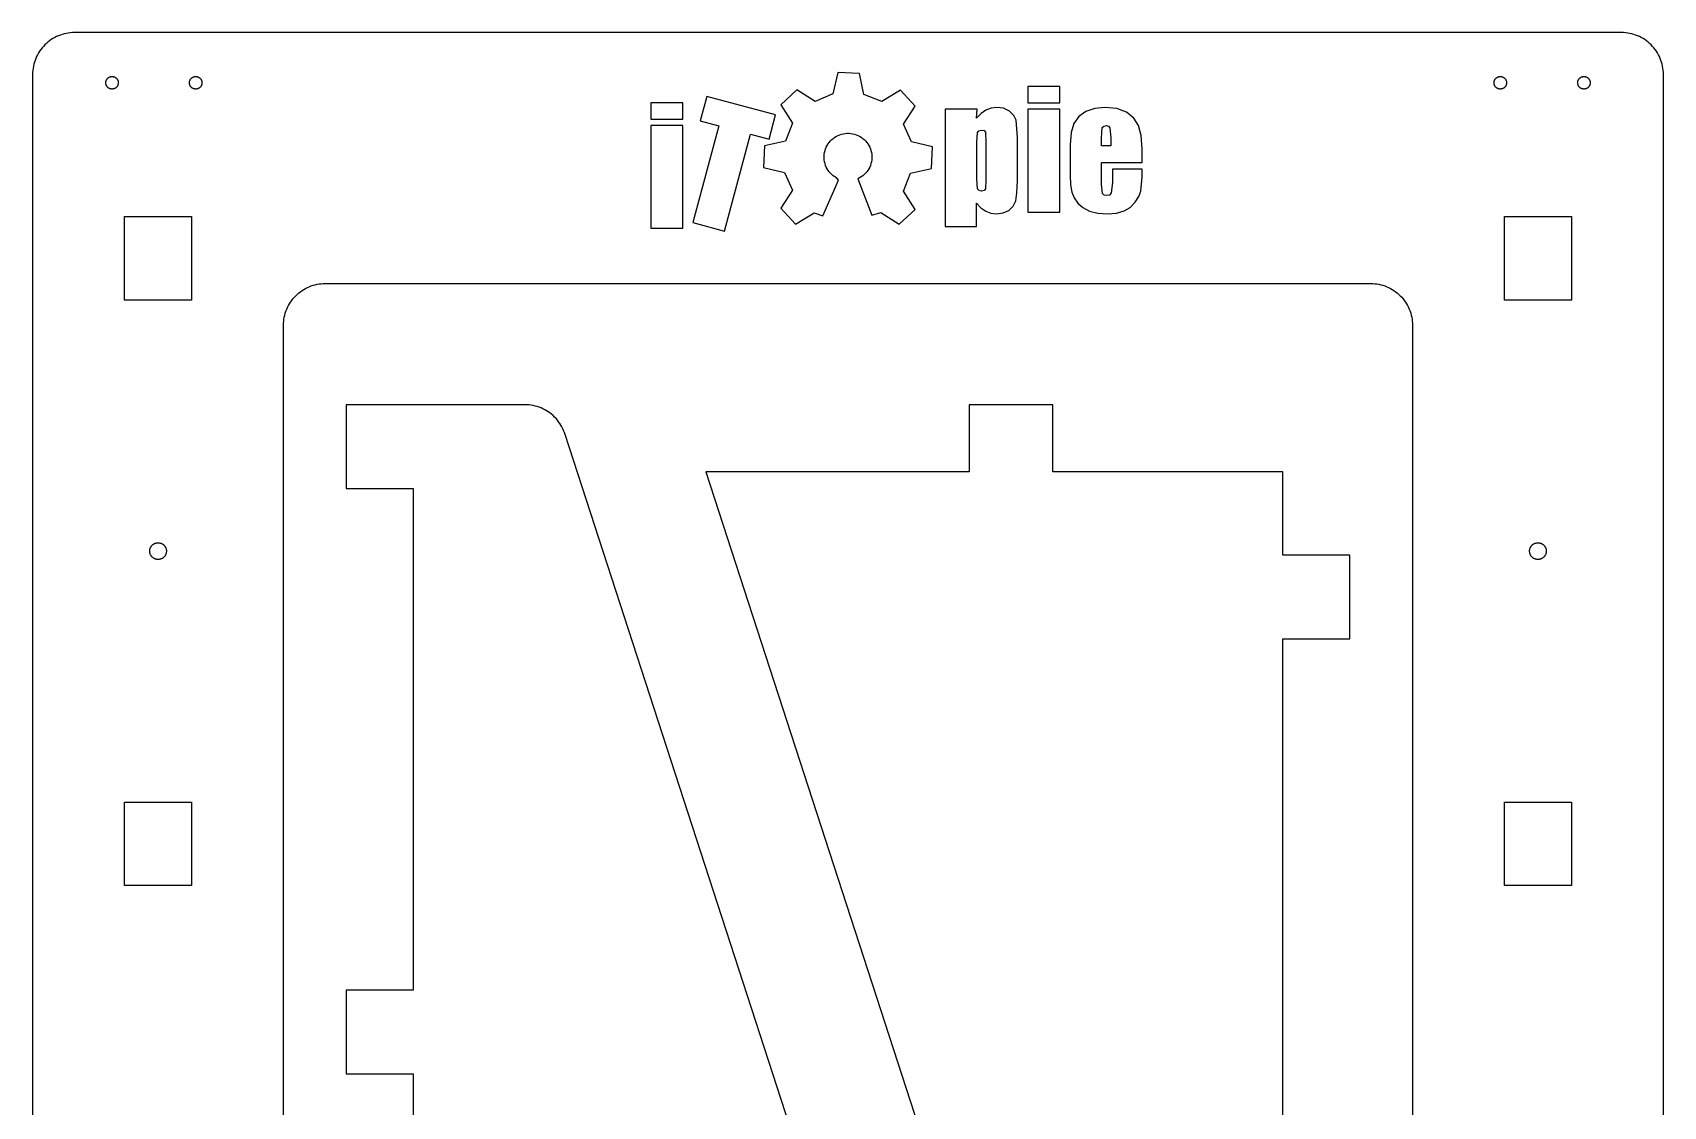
# Model space of a CAD drawing. Header units: millimetres. Extents: x 5 to 395, y 5 to 526.
# Drawn here: x 5 to 395, y 269.2 to 526 of the extents above; entities that cross this region are included whole.
import ezdxf

# ---------------------------------------------------------------- set-up
doc = ezdxf.new("R2010")
doc.units = ezdxf.units.MM
doc.layers.add('iTopie_plate_2_layer_1', color=1, linetype='Continuous')
doc.layers.add('iTopie_plate_2_layer_2', color=2, linetype='Continuous')

msp = doc.modelspace()

# ---------------------------------------------------------------- linework, layer by layer
at = {"layer": 'iTopie_plate_2_layer_1'}
for points in [[(395, 96), (395, 516), (395, 516), (394.988, 516.491), (394.988, 516.491), (394.952, 516.98), (394.952, 516.98), (394.892, 517.467), (394.892, 517.467), (394.808, 517.951), (394.808, 517.951), (394.7, 518.43), (394.7, 518.43), (394.569, 518.903), (394.569, 518.903), (394.415, 519.369), (394.415, 519.369), (394.239, 519.827), (394.239, 519.827), (394.04, 520.276), (394.04, 520.276), (393.819, 520.714), (393.819, 520.714), (393.577, 521.141), (393.577, 521.141), (393.315, 521.556), (393.315, 521.556), (393.032, 521.957), (393.032, 521.957), (392.73, 522.344), (392.73, 522.344), (392.41, 522.716), (392.41, 522.716), (392.071, 523.071), (392.071, 523.071), (391.716, 523.41), (391.716, 523.41), (391.344, 523.73), (391.344, 523.73), (390.957, 524.032), (390.957, 524.032), (390.556, 524.315), (390.556, 524.315), (390.141, 524.577), (390.141, 524.577), (389.714, 524.819), (389.714, 524.819), (389.276, 525.04), (389.276, 525.04), (388.827, 525.239), (388.827, 525.239), (388.369, 525.415), (388.369, 525.415), (387.903, 525.569), (387.903, 525.569), (387.43, 525.7), (387.43, 525.7), (386.951, 525.808), (386.951, 525.808), (386.467, 525.892), (386.467, 525.892), (385.98, 525.952), (385.98, 525.952), (385.491, 525.988), (385.491, 525.988), (385, 526), (385, 526), (15, 526), (15, 526), (14.5093, 525.988), (14.5093, 525.988), (14.0198, 525.952), (14.0198, 525.952), (13.5327, 525.892), (13.5327, 525.892), (13.0491, 525.808), (13.0491, 525.808), (12.5702, 525.7), (12.5702, 525.7), (12.0972, 525.569), (12.0972, 525.569), (11.6311, 525.415), (11.6311, 525.415), (11.1732, 525.239), (11.1732, 525.239), (10.7244, 525.04), (10.7244, 525.04), (10.286, 524.819), (10.286, 524.819), (9.85896, 524.577), (9.85896, 524.577), (9.44429, 524.315), (9.44429, 524.315), (9.043, 524.032), (9.043, 524.032), (8.65607, 523.73), (8.65607, 523.73), (8.28441, 523.41), (8.28441, 523.41), (7.92892, 523.071), (7.92892, 523.071), (7.59048, 522.716), (7.59048, 522.716), (7.26988, 522.344), (7.26988, 522.344), (6.96791, 521.957), (6.96791, 521.957), (6.6853, 521.556), (6.6853, 521.556), (6.4227, 521.141), (6.4227, 521.141), (6.18079, 520.714), (6.18079, 520.714), (5.9601, 520.276), (5.9601, 520.276), (5.7612, 519.827), (5.7612, 519.827), (5.58455, 519.369), (5.58455, 519.369), (5.43059, 518.903), (5.43059, 518.903), (5.29968, 518.43), (5.29968, 518.43), (5.19214, 517.951), (5.19214, 517.951), (5.10823, 517.467), (5.10823, 517.467), (5.04814, 516.98), (5.04814, 516.98), (5.01204, 516.491), (5.01204, 516.491), (5, 516), (5, 516), (5, 96)], [(23.9264, 512.502), (23.853, 512.507), (23.853, 512.507), (23.7799, 512.516), (23.7799, 512.516), (23.7074, 512.529), (23.7074, 512.529), (23.6355, 512.545), (23.6355, 512.545), (23.5646, 512.565), (23.5646, 512.565), (23.4947, 512.588), (23.4947, 512.588), (23.426, 512.614), (23.426, 512.614), (23.3587, 512.644), (23.3587, 512.644), (23.2929, 512.677), (23.2929, 512.677), (23.2289, 512.713), (23.2289, 512.713), (23.1667, 512.753), (23.1667, 512.753), (23.1065, 512.795), (23.1065, 512.795), (23.0484, 512.84), (23.0484, 512.84), (22.9927, 512.889), (22.9927, 512.889), (22.9393, 512.939), (22.9393, 512.939), (22.8886, 512.993), (22.8886, 512.993), (22.8405, 513.048), (22.8405, 513.048), (22.7952, 513.106), (22.7952, 513.106), (22.7528, 513.167), (22.7528, 513.167), (22.7134, 513.229), (22.7134, 513.229), (22.6771, 513.293), (22.6771, 513.293), (22.644, 513.359), (22.644, 513.359), (22.6142, 513.426), (22.6142, 513.426), (22.5877, 513.495), (22.5877, 513.495), (22.5646, 513.565), (22.5646, 513.565), (22.545, 513.636), (22.545, 513.636), (22.5288, 513.707), (22.5288, 513.707), (22.5162, 513.78), (22.5162, 513.78), (22.5072, 513.853), (22.5072, 513.853), (22.5018, 513.926), (22.5018, 513.926), (22.5, 514), (22.5, 514), (22.5018, 514.074), (22.5018, 514.074), (22.5072, 514.147), (22.5072, 514.147), (22.5162, 514.22), (22.5162, 514.22), (22.5288, 514.293), (22.5288, 514.293), (22.545, 514.364), (22.545, 514.364), (22.5646, 514.435), (22.5646, 514.435), (22.5877, 514.505), (22.5877, 514.505), (22.6142, 514.574), (22.6142, 514.574), (22.644, 514.641), (22.644, 514.641), (22.6771, 514.707), (22.6771, 514.707), (22.7134, 514.771), (22.7134, 514.771), (22.7528, 514.833), (22.7528, 514.833), (22.7952, 514.894), (22.7952, 514.894), (22.8405, 514.952), (22.8405, 514.952), (22.8886, 515.007), (22.8886, 515.007), (22.9393, 515.061), (22.9393, 515.061), (22.9927, 515.111), (22.9927, 515.111), (23.0484, 515.16), (23.0484, 515.16), (23.1065, 515.205), (23.1065, 515.205), (23.1667, 515.247), (23.1667, 515.247), (23.2289, 515.287), (23.2289, 515.287), (23.2929, 515.323), (23.2929, 515.323), (23.3587, 515.356), (23.3587, 515.356), (23.426, 515.386), (23.426, 515.386), (23.4947, 515.412), (23.4947, 515.412), (23.5646, 515.435), (23.5646, 515.435), (23.6355, 515.455), (23.6355, 515.455), (23.7074, 515.471), (23.7074, 515.471), (23.7799, 515.484), (23.7799, 515.484), (23.853, 515.493), (23.853, 515.493), (23.9264, 515.498), (23.9264, 515.498), (24, 515.5), (24, 515.5), (24.0736, 515.498), (24.0736, 515.498), (24.147, 515.493), (24.147, 515.493), (24.2201, 515.484), (24.2201, 515.484), (24.2926, 515.471), (24.2926, 515.471), (24.3645, 515.455), (24.3645, 515.455), (24.4354, 515.435), (24.4354, 515.435), (24.5053, 515.412), (24.5053, 515.412), (24.574, 515.386), (24.574, 515.386), (24.6413, 515.356), (24.6413, 515.356), (24.7071, 515.323), (24.7071, 515.323), (24.7711, 515.287), (24.7711, 515.287), (24.8333, 515.247), (24.8333, 515.247), (24.8935, 515.205), (24.8935, 515.205), (24.9516, 515.16), (24.9516, 515.16), (25.0073, 515.111), (25.0073, 515.111), (25.0607, 515.061), (25.0607, 515.061), (25.1114, 515.007), (25.1114, 515.007), (25.1595, 514.952), (25.1595, 514.952), (25.2048, 514.894), (25.2048, 514.894), (25.2472, 514.833), (25.2472, 514.833), (25.2866, 514.771), (25.2866, 514.771), (25.3229, 514.707), (25.3229, 514.707), (25.356, 514.641), (25.356, 514.641), (25.3858, 514.574), (25.3858, 514.574), (25.4123, 514.505), (25.4123, 514.505), (25.4354, 514.435), (25.4354, 514.435), (25.455, 514.364), (25.455, 514.364), (25.4712, 514.293), (25.4712, 514.293), (25.4838, 514.22), (25.4838, 514.22), (25.4928, 514.147), (25.4928, 514.147), (25.4982, 514.074), (25.4982, 514.074), (25.5, 514), (25.5, 514), (25.4982, 513.926), (25.4982, 513.926), (25.4928, 513.853), (25.4928, 513.853), (25.4838, 513.78), (25.4838, 513.78), (25.4712, 513.707), (25.4712, 513.707), (25.455, 513.636), (25.455, 513.636), (25.4354, 513.565), (25.4354, 513.565), (25.4123, 513.495), (25.4123, 513.495), (25.3858, 513.426), (25.3858, 513.426), (25.356, 513.359), (25.356, 513.359), (25.3229, 513.293), (25.3229, 513.293), (25.2866, 513.229), (25.2866, 513.229), (25.2472, 513.167), (25.2472, 513.167), (25.2048, 513.106), (25.2048, 513.106), (25.1595, 513.048), (25.1595, 513.048), (25.1114, 512.993), (25.1114, 512.993), (25.0607, 512.939), (25.0607, 512.939), (25.0073, 512.889), (25.0073, 512.889), (24.9516, 512.84), (24.9516, 512.84), (24.8935, 512.795), (24.8935, 512.795), (24.8333, 512.753), (24.8333, 512.753), (24.7711, 512.713), (24.7711, 512.713), (24.7071, 512.677), (24.7071, 512.677), (24.6413, 512.644), (24.6413, 512.644), (24.574, 512.614), (24.574, 512.614), (24.5053, 512.588), (24.5053, 512.588), (24.4354, 512.565), (24.4354, 512.565), (24.3645, 512.545), (24.3645, 512.545), (24.2926, 512.529), (24.2926, 512.529), (24.2201, 512.516), (24.2201, 512.516), (24.147, 512.507), (24.147, 512.507), (24.0736, 512.502), (24.0736, 512.502), (24, 512.5), (24, 512.5), (23.9264, 512.502)], [(43.9264, 512.502), (43.853, 512.507), (43.853, 512.507), (43.7799, 512.516), (43.7799, 512.516), (43.7074, 512.529), (43.7074, 512.529), (43.6355, 512.545), (43.6355, 512.545), (43.5646, 512.565), (43.5646, 512.565), (43.4947, 512.588), (43.4947, 512.588), (43.426, 512.614), (43.426, 512.614), (43.3587, 512.644), (43.3587, 512.644), (43.2929, 512.677), (43.2929, 512.677), (43.2288, 512.713), (43.2288, 512.713), (43.1666, 512.753), (43.1666, 512.753), (43.1064, 512.795), (43.1064, 512.795), (43.0484, 512.84), (43.0484, 512.84), (42.9927, 512.889), (42.9927, 512.889), (42.9393, 512.939), (42.9393, 512.939), (42.8886, 512.993), (42.8886, 512.993), (42.8405, 513.048), (42.8405, 513.048), (42.7952, 513.106), (42.7952, 513.106), (42.7528, 513.167), (42.7528, 513.167), (42.7134, 513.229), (42.7134, 513.229), (42.6771, 513.293), (42.6771, 513.293), (42.644, 513.359), (42.644, 513.359), (42.6142, 513.426), (42.6142, 513.426), (42.5877, 513.495), (42.5877, 513.495), (42.5646, 513.565), (42.5646, 513.565), (42.545, 513.636), (42.545, 513.636), (42.5288, 513.707), (42.5288, 513.707), (42.5162, 513.78), (42.5162, 513.78), (42.5072, 513.853), (42.5072, 513.853), (42.5018, 513.926), (42.5018, 513.926), (42.5, 514), (42.5, 514), (42.5018, 514.074), (42.5018, 514.074), (42.5072, 514.147), (42.5072, 514.147), (42.5162, 514.22), (42.5162, 514.22), (42.5288, 514.293), (42.5288, 514.293), (42.545, 514.364), (42.545, 514.364), (42.5646, 514.435), (42.5646, 514.435), (42.5877, 514.505), (42.5877, 514.505), (42.6142, 514.574), (42.6142, 514.574), (42.644, 514.641), (42.644, 514.641), (42.6771, 514.707), (42.6771, 514.707), (42.7134, 514.771), (42.7134, 514.771), (42.7528, 514.833), (42.7528, 514.833), (42.7952, 514.894), (42.7952, 514.894), (42.8405, 514.952), (42.8405, 514.952), (42.8886, 515.007), (42.8886, 515.007), (42.9393, 515.061), (42.9393, 515.061), (42.9927, 515.111), (42.9927, 515.111), (43.0484, 515.16), (43.0484, 515.16), (43.1064, 515.205), (43.1064, 515.205), (43.1666, 515.247), (43.1666, 515.247), (43.2288, 515.287), (43.2288, 515.287), (43.2929, 515.323), (43.2929, 515.323), (43.3587, 515.356), (43.3587, 515.356), (43.426, 515.386), (43.426, 515.386), (43.4947, 515.412), (43.4947, 515.412), (43.5646, 515.435), (43.5646, 515.435), (43.6355, 515.455), (43.6355, 515.455), (43.7074, 515.471), (43.7074, 515.471), (43.7799, 515.484), (43.7799, 515.484), (43.853, 515.493), (43.853, 515.493), (43.9264, 515.498), (43.9264, 515.498), (44, 515.5), (44, 515.5), (44.0736, 515.498), (44.0736, 515.498), (44.147, 515.493), (44.147, 515.493), (44.2201, 515.484), (44.2201, 515.484), (44.2926, 515.471), (44.2926, 515.471), (44.3645, 515.455), (44.3645, 515.455), (44.4354, 515.435), (44.4354, 515.435), (44.5053, 515.412), (44.5053, 515.412), (44.574, 515.386), (44.574, 515.386), (44.6413, 515.356), (44.6413, 515.356), (44.7071, 515.323), (44.7071, 515.323), (44.7711, 515.287), (44.7711, 515.287), (44.8333, 515.247), (44.8333, 515.247), (44.8935, 515.205), (44.8935, 515.205), (44.9516, 515.16), (44.9516, 515.16), (45.0073, 515.111), (45.0073, 515.111), (45.0607, 515.061), (45.0607, 515.061), (45.1114, 515.007), (45.1114, 515.007), (45.1595, 514.952), (45.1595, 514.952), (45.2048, 514.894), (45.2048, 514.894), (45.2472, 514.833), (45.2472, 514.833), (45.2866, 514.771), (45.2866, 514.771), (45.3229, 514.707), (45.3229, 514.707), (45.356, 514.641), (45.356, 514.641), (45.3858, 514.574), (45.3858, 514.574), (45.4123, 514.505), (45.4123, 514.505), (45.4354, 514.435), (45.4354, 514.435), (45.455, 514.364), (45.455, 514.364), (45.4712, 514.293), (45.4712, 514.293), (45.4838, 514.22), (45.4838, 514.22), (45.4928, 514.147), (45.4928, 514.147), (45.4982, 514.074), (45.4982, 514.074), (45.5, 514), (45.5, 514), (45.4982, 513.926), (45.4982, 513.926), (45.4928, 513.853), (45.4928, 513.853), (45.4838, 513.78), (45.4838, 513.78), (45.4712, 513.707), (45.4712, 513.707), (45.455, 513.636), (45.455, 513.636), (45.4354, 513.565), (45.4354, 513.565), (45.4123, 513.495), (45.4123, 513.495), (45.3858, 513.426), (45.3858, 513.426), (45.356, 513.359), (45.356, 513.359), (45.3229, 513.293), (45.3229, 513.293), (45.2866, 513.229), (45.2866, 513.229), (45.2472, 513.167), (45.2472, 513.167), (45.2048, 513.106), (45.2048, 513.106), (45.1595, 513.048), (45.1595, 513.048), (45.1114, 512.993), (45.1114, 512.993), (45.0607, 512.939), (45.0607, 512.939), (45.0073, 512.889), (45.0073, 512.889), (44.9516, 512.84), (44.9516, 512.84), (44.8935, 512.795), (44.8935, 512.795), (44.8333, 512.753), (44.8333, 512.753), (44.7711, 512.713), (44.7711, 512.713), (44.7071, 512.677), (44.7071, 512.677), (44.6413, 512.644), (44.6413, 512.644), (44.574, 512.614), (44.574, 512.614), (44.5053, 512.588), (44.5053, 512.588), (44.4354, 512.565), (44.4354, 512.565), (44.3645, 512.545), (44.3645, 512.545), (44.2926, 512.529), (44.2926, 512.529), (44.2201, 512.516), (44.2201, 512.516), (44.147, 512.507), (44.147, 512.507), (44.0736, 512.502), (44.0736, 512.502), (44, 512.5), (44, 512.5), (43.9264, 512.502)], [(355.926, 512.502), (355.853, 512.507), (355.853, 512.507), (355.78, 512.516), (355.78, 512.516), (355.707, 512.529), (355.707, 512.529), (355.636, 512.545), (355.636, 512.545), (355.565, 512.565), (355.565, 512.565), (355.495, 512.588), (355.495, 512.588), (355.426, 512.614), (355.426, 512.614), (355.359, 512.644), (355.359, 512.644), (355.293, 512.677), (355.293, 512.677), (355.229, 512.713), (355.229, 512.713), (355.167, 512.753), (355.167, 512.753), (355.106, 512.795), (355.106, 512.795), (355.048, 512.84), (355.048, 512.84), (354.993, 512.889), (354.993, 512.889), (354.939, 512.939), (354.939, 512.939), (354.889, 512.993), (354.889, 512.993), (354.84, 513.048), (354.84, 513.048), (354.795, 513.106), (354.795, 513.106), (354.753, 513.167), (354.753, 513.167), (354.713, 513.229), (354.713, 513.229), (354.677, 513.293), (354.677, 513.293), (354.644, 513.359), (354.644, 513.359), (354.614, 513.426), (354.614, 513.426), (354.588, 513.495), (354.588, 513.495), (354.565, 513.565), (354.565, 513.565), (354.545, 513.636), (354.545, 513.636), (354.529, 513.707), (354.529, 513.707), (354.516, 513.78), (354.516, 513.78), (354.507, 513.853), (354.507, 513.853), (354.502, 513.926), (354.502, 513.926), (354.5, 514), (354.5, 514), (354.502, 514.074), (354.502, 514.074), (354.507, 514.147), (354.507, 514.147), (354.516, 514.22), (354.516, 514.22), (354.529, 514.293), (354.529, 514.293), (354.545, 514.364), (354.545, 514.364), (354.565, 514.435), (354.565, 514.435), (354.588, 514.505), (354.588, 514.505), (354.614, 514.574), (354.614, 514.574), (354.644, 514.641), (354.644, 514.641), (354.677, 514.707), (354.677, 514.707), (354.713, 514.771), (354.713, 514.771), (354.753, 514.833), (354.753, 514.833), (354.795, 514.894), (354.795, 514.894), (354.84, 514.952), (354.84, 514.952), (354.889, 515.007), (354.889, 515.007), (354.939, 515.061), (354.939, 515.061), (354.993, 515.111), (354.993, 515.111), (355.048, 515.16), (355.048, 515.16), (355.106, 515.205), (355.106, 515.205), (355.167, 515.247), (355.167, 515.247), (355.229, 515.287), (355.229, 515.287), (355.293, 515.323), (355.293, 515.323), (355.359, 515.356), (355.359, 515.356), (355.426, 515.386), (355.426, 515.386), (355.495, 515.412), (355.495, 515.412), (355.565, 515.435), (355.565, 515.435), (355.636, 515.455), (355.636, 515.455), (355.707, 515.471), (355.707, 515.471), (355.78, 515.484), (355.78, 515.484), (355.853, 515.493), (355.853, 515.493), (355.926, 515.498), (355.926, 515.498), (356, 515.5), (356, 515.5), (356.074, 515.498), (356.074, 515.498), (356.147, 515.493), (356.147, 515.493), (356.22, 515.484), (356.22, 515.484), (356.293, 515.471), (356.293, 515.471), (356.364, 515.455), (356.364, 515.455), (356.435, 515.435), (356.435, 515.435), (356.505, 515.412), (356.505, 515.412), (356.574, 515.386), (356.574, 515.386), (356.641, 515.356), (356.641, 515.356), (356.707, 515.323), (356.707, 515.323), (356.771, 515.287), (356.771, 515.287), (356.833, 515.247), (356.833, 515.247), (356.894, 515.205), (356.894, 515.205), (356.952, 515.16), (356.952, 515.16), (357.007, 515.111), (357.007, 515.111), (357.061, 515.061), (357.061, 515.061), (357.111, 515.007), (357.111, 515.007), (357.16, 514.952), (357.16, 514.952), (357.205, 514.894), (357.205, 514.894), (357.247, 514.833), (357.247, 514.833), (357.287, 514.771), (357.287, 514.771), (357.323, 514.707), (357.323, 514.707), (357.356, 514.641), (357.356, 514.641), (357.386, 514.574), (357.386, 514.574), (357.412, 514.505), (357.412, 514.505), (357.435, 514.435), (357.435, 514.435), (357.455, 514.364), (357.455, 514.364), (357.471, 514.293), (357.471, 514.293), (357.484, 514.22), (357.484, 514.22), (357.493, 514.147), (357.493, 514.147), (357.498, 514.074), (357.498, 514.074), (357.5, 514), (357.5, 514), (357.498, 513.926), (357.498, 513.926), (357.493, 513.853), (357.493, 513.853), (357.484, 513.78), (357.484, 513.78), (357.471, 513.707), (357.471, 513.707), (357.455, 513.636), (357.455, 513.636), (357.435, 513.565), (357.435, 513.565), (357.412, 513.495), (357.412, 513.495), (357.386, 513.426), (357.386, 513.426), (357.356, 513.359), (357.356, 513.359), (357.323, 513.293), (357.323, 513.293), (357.287, 513.229), (357.287, 513.229), (357.247, 513.167), (357.247, 513.167), (357.205, 513.106), (357.205, 513.106), (357.16, 513.048), (357.16, 513.048), (357.111, 512.993), (357.111, 512.993), (357.061, 512.939), (357.061, 512.939), (357.007, 512.889), (357.007, 512.889), (356.952, 512.84), (356.952, 512.84), (356.894, 512.795), (356.894, 512.795), (356.833, 512.753), (356.833, 512.753), (356.771, 512.713), (356.771, 512.713), (356.707, 512.677), (356.707, 512.677), (356.641, 512.644), (356.641, 512.644), (356.574, 512.614), (356.574, 512.614), (356.505, 512.588), (356.505, 512.588), (356.435, 512.565), (356.435, 512.565), (356.364, 512.545), (356.364, 512.545), (356.293, 512.529), (356.293, 512.529), (356.22, 512.516), (356.22, 512.516), (356.147, 512.507), (356.147, 512.507), (356.074, 512.502), (356.074, 512.502), (356, 512.5), (356, 512.5), (355.926, 512.502)], [(375.926, 512.502), (375.853, 512.507), (375.853, 512.507), (375.78, 512.516), (375.78, 512.516), (375.707, 512.529), (375.707, 512.529), (375.636, 512.545), (375.636, 512.545), (375.565, 512.565), (375.565, 512.565), (375.495, 512.588), (375.495, 512.588), (375.426, 512.614), (375.426, 512.614), (375.359, 512.644), (375.359, 512.644), (375.293, 512.677), (375.293, 512.677), (375.229, 512.713), (375.229, 512.713), (375.167, 512.753), (375.167, 512.753), (375.106, 512.795), (375.106, 512.795), (375.048, 512.84), (375.048, 512.84), (374.993, 512.889), (374.993, 512.889), (374.939, 512.939), (374.939, 512.939), (374.889, 512.993), (374.889, 512.993), (374.84, 513.048), (374.84, 513.048), (374.795, 513.106), (374.795, 513.106), (374.753, 513.167), (374.753, 513.167), (374.713, 513.229), (374.713, 513.229), (374.677, 513.293), (374.677, 513.293), (374.644, 513.359), (374.644, 513.359), (374.614, 513.426), (374.614, 513.426), (374.588, 513.495), (374.588, 513.495), (374.565, 513.565), (374.565, 513.565), (374.545, 513.636), (374.545, 513.636), (374.529, 513.707), (374.529, 513.707), (374.516, 513.78), (374.516, 513.78), (374.507, 513.853), (374.507, 513.853), (374.502, 513.926), (374.502, 513.926), (374.5, 514), (374.5, 514), (374.502, 514.074), (374.502, 514.074), (374.507, 514.147), (374.507, 514.147), (374.516, 514.22), (374.516, 514.22), (374.529, 514.293), (374.529, 514.293), (374.545, 514.364), (374.545, 514.364), (374.565, 514.435), (374.565, 514.435), (374.588, 514.505), (374.588, 514.505), (374.614, 514.574), (374.614, 514.574), (374.644, 514.641), (374.644, 514.641), (374.677, 514.707), (374.677, 514.707), (374.713, 514.771), (374.713, 514.771), (374.753, 514.833), (374.753, 514.833), (374.795, 514.894), (374.795, 514.894), (374.84, 514.952), (374.84, 514.952), (374.889, 515.007), (374.889, 515.007), (374.939, 515.061), (374.939, 515.061), (374.993, 515.111), (374.993, 515.111), (375.048, 515.16), (375.048, 515.16), (375.106, 515.205), (375.106, 515.205), (375.167, 515.247), (375.167, 515.247), (375.229, 515.287), (375.229, 515.287), (375.293, 515.323), (375.293, 515.323), (375.359, 515.356), (375.359, 515.356), (375.426, 515.386), (375.426, 515.386), (375.495, 515.412), (375.495, 515.412), (375.565, 515.435), (375.565, 515.435), (375.636, 515.455), (375.636, 515.455), (375.707, 515.471), (375.707, 515.471), (375.78, 515.484), (375.78, 515.484), (375.853, 515.493), (375.853, 515.493), (375.926, 515.498), (375.926, 515.498), (376, 515.5), (376, 515.5), (376.074, 515.498), (376.074, 515.498), (376.147, 515.493), (376.147, 515.493), (376.22, 515.484), (376.22, 515.484), (376.293, 515.471), (376.293, 515.471), (376.364, 515.455), (376.364, 515.455), (376.435, 515.435), (376.435, 515.435), (376.505, 515.412), (376.505, 515.412), (376.574, 515.386), (376.574, 515.386), (376.641, 515.356), (376.641, 515.356), (376.707, 515.323), (376.707, 515.323), (376.771, 515.287), (376.771, 515.287), (376.833, 515.247), (376.833, 515.247), (376.894, 515.205), (376.894, 515.205), (376.952, 515.16), (376.952, 515.16), (377.007, 515.111), (377.007, 515.111), (377.061, 515.061), (377.061, 515.061), (377.111, 515.007), (377.111, 515.007), (377.16, 514.952), (377.16, 514.952), (377.205, 514.894), (377.205, 514.894), (377.247, 514.833), (377.247, 514.833), (377.287, 514.771), (377.287, 514.771), (377.323, 514.707), (377.323, 514.707), (377.356, 514.641), (377.356, 514.641), (377.386, 514.574), (377.386, 514.574), (377.412, 514.505), (377.412, 514.505), (377.435, 514.435), (377.435, 514.435), (377.455, 514.364), (377.455, 514.364), (377.471, 514.293), (377.471, 514.293), (377.484, 514.22), (377.484, 514.22), (377.493, 514.147), (377.493, 514.147), (377.498, 514.074), (377.498, 514.074), (377.5, 514), (377.5, 514), (377.498, 513.926), (377.498, 513.926), (377.493, 513.853), (377.493, 513.853), (377.484, 513.78), (377.484, 513.78), (377.471, 513.707), (377.471, 513.707), (377.455, 513.636), (377.455, 513.636), (377.435, 513.565), (377.435, 513.565), (377.412, 513.495), (377.412, 513.495), (377.386, 513.426), (377.386, 513.426), (377.356, 513.359), (377.356, 513.359), (377.323, 513.293), (377.323, 513.293), (377.287, 513.229), (377.287, 513.229), (377.247, 513.167), (377.247, 513.167), (377.205, 513.106), (377.205, 513.106), (377.16, 513.048), (377.16, 513.048), (377.111, 512.993), (377.111, 512.993), (377.061, 512.939), (377.061, 512.939), (377.007, 512.889), (377.007, 512.889), (376.952, 512.84), (376.952, 512.84), (376.894, 512.795), (376.894, 512.795), (376.833, 512.753), (376.833, 512.753), (376.771, 512.713), (376.771, 512.713), (376.707, 512.677), (376.707, 512.677), (376.641, 512.644), (376.641, 512.644), (376.574, 512.614), (376.574, 512.614), (376.505, 512.588), (376.505, 512.588), (376.435, 512.565), (376.435, 512.565), (376.364, 512.545), (376.364, 512.545), (376.293, 512.529), (376.293, 512.529), (376.22, 512.516), (376.22, 512.516), (376.147, 512.507), (376.147, 512.507), (376.074, 512.502), (376.074, 512.502), (376, 512.5), (376, 512.5), (375.926, 512.502)], [(27, 462), (27, 482), (27, 482), (43, 482), (43, 482), (43, 462), (43, 462), (27, 462)], [(357, 462), (357, 482), (357, 482), (373, 482), (373, 482), (373, 462), (373, 462), (357, 462)], [(65, 162), (65, 456), (65, 456), (65.012, 456.491), (65.012, 456.491), (65.0481, 456.98), (65.0481, 456.98), (65.1082, 457.467), (65.1082, 457.467), (65.1921, 457.951), (65.1921, 457.951), (65.2997, 458.43), (65.2997, 458.43), (65.4306, 458.903), (65.4306, 458.903), (65.5845, 459.369), (65.5845, 459.369), (65.7612, 459.827), (65.7612, 459.827), (65.9601, 460.276), (65.9601, 460.276), (66.1808, 460.714), (66.1808, 460.714), (66.4227, 461.141), (66.4227, 461.141), (66.6853, 461.556), (66.6853, 461.556), (66.9679, 461.957), (66.9679, 461.957), (67.2699, 462.344), (67.2699, 462.344), (67.5905, 462.716), (67.5905, 462.716), (67.9289, 463.071), (67.9289, 463.071), (68.2844, 463.41), (68.2844, 463.41), (68.6561, 463.73), (68.6561, 463.73), (69.043, 464.032), (69.043, 464.032), (69.4443, 464.315), (69.4443, 464.315), (69.859, 464.577), (69.859, 464.577), (70.286, 464.819), (70.286, 464.819), (70.7244, 465.04), (70.7244, 465.04), (71.1732, 465.239), (71.1732, 465.239), (71.6311, 465.415), (71.6311, 465.415), (72.0972, 465.569), (72.0972, 465.569), (72.5702, 465.7), (72.5702, 465.7), (73.0491, 465.808), (73.0491, 465.808), (73.5327, 465.892), (73.5327, 465.892), (74.0198, 465.952), (74.0198, 465.952), (74.5093, 465.988), (74.5093, 465.988), (75, 466), (75, 466), (325, 466), (325, 466), (325.491, 465.988), (325.491, 465.988), (325.98, 465.952), (325.98, 465.952), (326.467, 465.892), (326.467, 465.892), (326.951, 465.808), (326.951, 465.808), (327.43, 465.7), (327.43, 465.7), (327.903, 465.569), (327.903, 465.569), (328.369, 465.415), (328.369, 465.415), (328.827, 465.239), (328.827, 465.239), (329.276, 465.04), (329.276, 465.04), (329.714, 464.819), (329.714, 464.819), (330.141, 464.577), (330.141, 464.577), (330.556, 464.315), (330.556, 464.315), (330.957, 464.032), (330.957, 464.032), (331.344, 463.73), (331.344, 463.73), (331.716, 463.41), (331.716, 463.41), (332.071, 463.071), (332.071, 463.071), (332.41, 462.716), (332.41, 462.716), (332.73, 462.344), (332.73, 462.344), (333.032, 461.957), (333.032, 461.957), (333.315, 461.556), (333.315, 461.556), (333.577, 461.141), (333.577, 461.141), (333.819, 460.714), (333.819, 460.714), (334.04, 460.276), (334.04, 460.276), (334.239, 459.827), (334.239, 459.827), (334.415, 459.369), (334.415, 459.369), (334.569, 458.903), (334.569, 458.903), (334.7, 458.43), (334.7, 458.43), (334.808, 457.951), (334.808, 457.951), (334.892, 457.467), (334.892, 457.467), (334.952, 456.98), (334.952, 456.98), (334.988, 456.491), (334.988, 456.491), (335, 456), (335, 456), (335, 162)], [(234, 117), (182.013, 277), (182.013, 277), (182.011, 277), (182.011, 277), (132.33, 429.903), (132.33, 429.903), (132.176, 430.369), (132.176, 430.369), (131.999, 430.827), (131.999, 430.827), (131.8, 431.276), (131.8, 431.276), (131.579, 431.714), (131.579, 431.714), (131.338, 432.141), (131.338, 432.141), (131.075, 432.556), (131.075, 432.556), (130.792, 432.957), (130.792, 432.957), (130.49, 433.344), (130.49, 433.344), (130.17, 433.716), (130.17, 433.716), (129.831, 434.071), (129.831, 434.071), (129.476, 434.41), (129.476, 434.41), (129.104, 434.73), (129.104, 434.73), (128.717, 435.032), (128.717, 435.032), (128.316, 435.315), (128.316, 435.315), (127.901, 435.577), (127.901, 435.577), (127.474, 435.819), (127.474, 435.819), (127.036, 436.04), (127.036, 436.04), (126.587, 436.239), (126.587, 436.239), (126.129, 436.415), (126.129, 436.415), (125.663, 436.569), (125.663, 436.569), (125.19, 436.7), (125.19, 436.7), (124.711, 436.808), (124.711, 436.808), (124.228, 436.892), (124.228, 436.892), (123.74, 436.952), (123.74, 436.952), (123.251, 436.988), (123.251, 436.988), (122.76, 437), (122.76, 437), (80, 437), (80, 437), (80, 417), (80, 417), (96, 417), (96, 417), (96, 297), (96, 297), (80, 297), (80, 297), (80, 277), (80, 277), (96, 277), (96, 277), (96, 157)], [(304, 261), (304, 381), (304, 381), (320, 381), (320, 381), (320, 401), (320, 401), (304, 401), (304, 401), (304, 421), (304, 421), (249, 421), (249, 421), (249, 437), (249, 437), (229, 437), (229, 437), (229, 421), (229, 421), (166, 421), (166, 421), (217.987, 261)], [(34.9019, 400.002), (34.804, 400.01), (34.804, 400.01), (34.7065, 400.022), (34.7065, 400.022), (34.6098, 400.038), (34.6098, 400.038), (34.5141, 400.06), (34.5141, 400.06), (34.4194, 400.086), (34.4194, 400.086), (34.3262, 400.117), (34.3262, 400.117), (34.2346, 400.152), (34.2346, 400.152), (34.1449, 400.192), (34.1449, 400.192), (34.0572, 400.236), (34.0572, 400.236), (33.9718, 400.285), (33.9718, 400.285), (33.8889, 400.337), (33.8889, 400.337), (33.8086, 400.394), (33.8086, 400.394), (33.7312, 400.454), (33.7312, 400.454), (33.6569, 400.518), (33.6569, 400.518), (33.5858, 400.586), (33.5858, 400.586), (33.5181, 400.657), (33.5181, 400.657), (33.454, 400.731), (33.454, 400.731), (33.3936, 400.809), (33.3936, 400.809), (33.3371, 400.889), (33.3371, 400.889), (33.2845, 400.972), (33.2845, 400.972), (33.2362, 401.057), (33.2362, 401.057), (33.192, 401.145), (33.192, 401.145), (33.1523, 401.235), (33.1523, 401.235), (33.1169, 401.326), (33.1169, 401.326), (33.0861, 401.419), (33.0861, 401.419), (33.06, 401.514), (33.06, 401.514), (33.0384, 401.61), (33.0384, 401.61), (33.0217, 401.707), (33.0217, 401.707), (33.0096, 401.804), (33.0096, 401.804), (33.0024, 401.902), (33.0024, 401.902), (33, 402), (33, 402), (33.0024, 402.098), (33.0024, 402.098), (33.0096, 402.196), (33.0096, 402.196), (33.0217, 402.293), (33.0217, 402.293), (33.0384, 402.39), (33.0384, 402.39), (33.06, 402.486), (33.06, 402.486), (33.0861, 402.581), (33.0861, 402.581), (33.1169, 402.674), (33.1169, 402.674), (33.1523, 402.765), (33.1523, 402.765), (33.192, 402.855), (33.192, 402.855), (33.2362, 402.943), (33.2362, 402.943), (33.2845, 403.028), (33.2845, 403.028), (33.3371, 403.111), (33.3371, 403.111), (33.3936, 403.191), (33.3936, 403.191), (33.454, 403.269), (33.454, 403.269), (33.5181, 403.343), (33.5181, 403.343), (33.5858, 403.414), (33.5858, 403.414), (33.6569, 403.482), (33.6569, 403.482), (33.7312, 403.546), (33.7312, 403.546), (33.8086, 403.606), (33.8086, 403.606), (33.8889, 403.663), (33.8889, 403.663), (33.9718, 403.715), (33.9718, 403.715), (34.0572, 403.764), (34.0572, 403.764), (34.1449, 403.808), (34.1449, 403.808), (34.2346, 403.848), (34.2346, 403.848), (34.3262, 403.883), (34.3262, 403.883), (34.4194, 403.914), (34.4194, 403.914), (34.5141, 403.94), (34.5141, 403.94), (34.6098, 403.962), (34.6098, 403.962), (34.7065, 403.978), (34.7065, 403.978), (34.804, 403.99), (34.804, 403.99), (34.9019, 403.998), (34.9019, 403.998), (35, 404), (35, 404), (35.0981, 403.998), (35.0981, 403.998), (35.196, 403.99), (35.196, 403.99), (35.2935, 403.978), (35.2935, 403.978), (35.3902, 403.962), (35.3902, 403.962), (35.4859, 403.94), (35.4859, 403.94), (35.5806, 403.914), (35.5806, 403.914), (35.6738, 403.883), (35.6738, 403.883), (35.7654, 403.848), (35.7654, 403.848), (35.8551, 403.808), (35.8551, 403.808), (35.9428, 403.764), (35.9428, 403.764), (36.0282, 403.715), (36.0282, 403.715), (36.1111, 403.663), (36.1111, 403.663), (36.1914, 403.606), (36.1914, 403.606), (36.2688, 403.546), (36.2688, 403.546), (36.3431, 403.482), (36.3431, 403.482), (36.4142, 403.414), (36.4142, 403.414), (36.4819, 403.343), (36.4819, 403.343), (36.546, 403.269), (36.546, 403.269), (36.6064, 403.191), (36.6064, 403.191), (36.6629, 403.111), (36.6629, 403.111), (36.7155, 403.028), (36.7155, 403.028), (36.7638, 402.943), (36.7638, 402.943), (36.808, 402.855), (36.808, 402.855), (36.8477, 402.765), (36.8477, 402.765), (36.8831, 402.674), (36.8831, 402.674), (36.9139, 402.581), (36.9139, 402.581), (36.94, 402.486), (36.94, 402.486), (36.9616, 402.39), (36.9616, 402.39), (36.9783, 402.293), (36.9783, 402.293), (36.9904, 402.196), (36.9904, 402.196), (36.9976, 402.098), (36.9976, 402.098), (37, 402), (37, 402), (36.9976, 401.902), (36.9976, 401.902), (36.9904, 401.804), (36.9904, 401.804), (36.9783, 401.707), (36.9783, 401.707), (36.9616, 401.61), (36.9616, 401.61), (36.94, 401.514), (36.94, 401.514), (36.9139, 401.419), (36.9139, 401.419), (36.8831, 401.326), (36.8831, 401.326), (36.8477, 401.235), (36.8477, 401.235), (36.808, 401.145), (36.808, 401.145), (36.7638, 401.057), (36.7638, 401.057), (36.7155, 400.972), (36.7155, 400.972), (36.6629, 400.889), (36.6629, 400.889), (36.6064, 400.809), (36.6064, 400.809), (36.546, 400.731), (36.546, 400.731), (36.4819, 400.657), (36.4819, 400.657), (36.4142, 400.586), (36.4142, 400.586), (36.3431, 400.518), (36.3431, 400.518), (36.2688, 400.454), (36.2688, 400.454), (36.1914, 400.394), (36.1914, 400.394), (36.1111, 400.337), (36.1111, 400.337), (36.0282, 400.285), (36.0282, 400.285), (35.9428, 400.236), (35.9428, 400.236), (35.8551, 400.192), (35.8551, 400.192), (35.7654, 400.152), (35.7654, 400.152), (35.6738, 400.117), (35.6738, 400.117), (35.5806, 400.086), (35.5806, 400.086), (35.4859, 400.06), (35.4859, 400.06), (35.3902, 400.038), (35.3902, 400.038), (35.2935, 400.022), (35.2935, 400.022), (35.196, 400.01), (35.196, 400.01), (35.0981, 400.002), (35.0981, 400.002), (35, 400), (35, 400), (34.9019, 400.002)], [(364.902, 400.002), (364.804, 400.01), (364.804, 400.01), (364.707, 400.022), (364.707, 400.022), (364.61, 400.038), (364.61, 400.038), (364.514, 400.06), (364.514, 400.06), (364.419, 400.086), (364.419, 400.086), (364.326, 400.117), (364.326, 400.117), (364.235, 400.152), (364.235, 400.152), (364.145, 400.192), (364.145, 400.192), (364.057, 400.236), (364.057, 400.236), (363.972, 400.285), (363.972, 400.285), (363.889, 400.337), (363.889, 400.337), (363.809, 400.394), (363.809, 400.394), (363.731, 400.454), (363.731, 400.454), (363.657, 400.518), (363.657, 400.518), (363.586, 400.586), (363.586, 400.586), (363.518, 400.657), (363.518, 400.657), (363.454, 400.731), (363.454, 400.731), (363.394, 400.809), (363.394, 400.809), (363.337, 400.889), (363.337, 400.889), (363.285, 400.972), (363.285, 400.972), (363.236, 401.057), (363.236, 401.057), (363.192, 401.145), (363.192, 401.145), (363.152, 401.235), (363.152, 401.235), (363.117, 401.326), (363.117, 401.326), (363.086, 401.419), (363.086, 401.419), (363.06, 401.514), (363.06, 401.514), (363.038, 401.61), (363.038, 401.61), (363.022, 401.707), (363.022, 401.707), (363.01, 401.804), (363.01, 401.804), (363.002, 401.902), (363.002, 401.902), (363, 402), (363, 402), (363.002, 402.098), (363.002, 402.098), (363.01, 402.196), (363.01, 402.196), (363.022, 402.293), (363.022, 402.293), (363.038, 402.39), (363.038, 402.39), (363.06, 402.486), (363.06, 402.486), (363.086, 402.581), (363.086, 402.581), (363.117, 402.674), (363.117, 402.674), (363.152, 402.765), (363.152, 402.765), (363.192, 402.855), (363.192, 402.855), (363.236, 402.943), (363.236, 402.943), (363.285, 403.028), (363.285, 403.028), (363.337, 403.111), (363.337, 403.111), (363.394, 403.191), (363.394, 403.191), (363.454, 403.269), (363.454, 403.269), (363.518, 403.343), (363.518, 403.343), (363.586, 403.414), (363.586, 403.414), (363.657, 403.482), (363.657, 403.482), (363.731, 403.546), (363.731, 403.546), (363.809, 403.606), (363.809, 403.606), (363.889, 403.663), (363.889, 403.663), (363.972, 403.715), (363.972, 403.715), (364.057, 403.764), (364.057, 403.764), (364.145, 403.808), (364.145, 403.808), (364.235, 403.848), (364.235, 403.848), (364.326, 403.883), (364.326, 403.883), (364.419, 403.914), (364.419, 403.914), (364.514, 403.94), (364.514, 403.94), (364.61, 403.962), (364.61, 403.962), (364.707, 403.978), (364.707, 403.978), (364.804, 403.99), (364.804, 403.99), (364.902, 403.998), (364.902, 403.998), (365, 404), (365, 404), (365.098, 403.998), (365.098, 403.998), (365.196, 403.99), (365.196, 403.99), (365.293, 403.978), (365.293, 403.978), (365.39, 403.962), (365.39, 403.962), (365.486, 403.94), (365.486, 403.94), (365.581, 403.914), (365.581, 403.914), (365.674, 403.883), (365.674, 403.883), (365.765, 403.848), (365.765, 403.848), (365.855, 403.808), (365.855, 403.808), (365.943, 403.764), (365.943, 403.764), (366.028, 403.715), (366.028, 403.715), (366.111, 403.663), (366.111, 403.663), (366.191, 403.606), (366.191, 403.606), (366.269, 403.546), (366.269, 403.546), (366.343, 403.482), (366.343, 403.482), (366.414, 403.414), (366.414, 403.414), (366.482, 403.343), (366.482, 403.343), (366.546, 403.269), (366.546, 403.269), (366.606, 403.191), (366.606, 403.191), (366.663, 403.111), (366.663, 403.111), (366.715, 403.028), (366.715, 403.028), (366.764, 402.943), (366.764, 402.943), (366.808, 402.855), (366.808, 402.855), (366.848, 402.765), (366.848, 402.765), (366.883, 402.674), (366.883, 402.674), (366.914, 402.581), (366.914, 402.581), (366.94, 402.486), (366.94, 402.486), (366.962, 402.39), (366.962, 402.39), (366.978, 402.293), (366.978, 402.293), (366.99, 402.196), (366.99, 402.196), (366.998, 402.098), (366.998, 402.098), (367, 402), (367, 402), (366.998, 401.902), (366.998, 401.902), (366.99, 401.804), (366.99, 401.804), (366.978, 401.707), (366.978, 401.707), (366.962, 401.61), (366.962, 401.61), (366.94, 401.514), (366.94, 401.514), (366.914, 401.419), (366.914, 401.419), (366.883, 401.326), (366.883, 401.326), (366.848, 401.235), (366.848, 401.235), (366.808, 401.145), (366.808, 401.145), (366.764, 401.057), (366.764, 401.057), (366.715, 400.972), (366.715, 400.972), (366.663, 400.889), (366.663, 400.889), (366.606, 400.809), (366.606, 400.809), (366.546, 400.731), (366.546, 400.731), (366.482, 400.657), (366.482, 400.657), (366.414, 400.586), (366.414, 400.586), (366.343, 400.518), (366.343, 400.518), (366.269, 400.454), (366.269, 400.454), (366.191, 400.394), (366.191, 400.394), (366.111, 400.337), (366.111, 400.337), (366.028, 400.285), (366.028, 400.285), (365.943, 400.236), (365.943, 400.236), (365.855, 400.192), (365.855, 400.192), (365.765, 400.152), (365.765, 400.152), (365.674, 400.117), (365.674, 400.117), (365.581, 400.086), (365.581, 400.086), (365.486, 400.06), (365.486, 400.06), (365.39, 400.038), (365.39, 400.038), (365.293, 400.022), (365.293, 400.022), (365.196, 400.01), (365.196, 400.01), (365.098, 400.002), (365.098, 400.002), (365, 400), (365, 400), (364.902, 400.002)], [(27, 322), (27, 342), (27, 342), (43, 342), (43, 342), (43, 322), (43, 322), (27, 322)], [(357, 322), (357, 342), (357, 342), (373, 342), (373, 342), (373, 322), (373, 322), (357, 322)]]:
    msp.add_lwpolyline(points, dxfattribs=at)
at = {"layer": 'iTopie_plate_2_layer_2'}
for points in [[(216.035, 483.684), (213.301, 488.103), (213.301, 488.103), (214.958, 492.408), (214.958, 492.408), (219.996, 493.5), (219.996, 493.5), (220.208, 498.696), (220.208, 498.696), (215.149, 499.888), (215.149, 499.888), (213.276, 504.104), (213.276, 504.104), (216.067, 508.438), (216.067, 508.438), (212.542, 512.262), (212.542, 512.262), (208.123, 509.527), (208.123, 509.527), (203.817, 511.184), (203.817, 511.184), (202.727, 516.223), (202.727, 516.223), (197.53, 516.434), (197.53, 516.434), (196.339, 511.376), (196.339, 511.376), (192.123, 509.502), (192.123, 509.502), (187.788, 512.293), (187.788, 512.293), (183.965, 508.769), (183.965, 508.769), (186.699, 504.35), (186.699, 504.35), (185.042, 500.044), (185.042, 500.044), (180.004, 498.952), (180.004, 498.952), (179.792, 493.756), (179.792, 493.756), (184.851, 492.565), (184.851, 492.565), (186.724, 488.349), (186.724, 488.349), (183.933, 484.015), (183.933, 484.015), (187.458, 480.19), (187.458, 480.19), (191.877, 482.925), (191.877, 482.925), (193.981, 482.18), (193.981, 482.18), (197.745, 490.705), (197.745, 490.705), (197.214, 491.243), (197.214, 491.243), (196.831, 491.478), (196.831, 491.478), (196.468, 491.741), (196.468, 491.741), (196.127, 492.032), (196.127, 492.032), (195.81, 492.349), (195.81, 492.349), (195.519, 492.689), (195.519, 492.689), (195.255, 493.052), (195.255, 493.052), (195.021, 493.435), (195.021, 493.435), (194.816, 493.834), (194.816, 493.834), (194.645, 494.248), (194.645, 494.248), (194.506, 494.674), (194.506, 494.674), (194.401, 495.11), (194.401, 495.11), (194.331, 495.553), (194.331, 495.553), (194.296, 496), (194.296, 496), (194.296, 496.448), (194.296, 496.448), (194.33, 496.896), (194.33, 496.896), (194.4, 497.338), (194.4, 497.338), (194.505, 497.774), (194.505, 497.774), (194.644, 498.2), (194.644, 498.2), (194.815, 498.615), (194.815, 498.615), (195.019, 499.015), (195.019, 499.015), (195.253, 499.396), (195.253, 499.396), (195.516, 499.76), (195.516, 499.76), (195.808, 500.101), (195.808, 500.101), (196.124, 500.418), (196.124, 500.418), (196.465, 500.709), (196.465, 500.709), (196.828, 500.973), (196.828, 500.973), (197.21, 501.207), (197.21, 501.207), (197.609, 501.41), (197.609, 501.41), (198.023, 501.582), (198.023, 501.582), (198.45, 501.721), (198.45, 501.721), (198.886, 501.825), (198.886, 501.825), (199.329, 501.896), (199.329, 501.896), (199.775, 501.931), (199.775, 501.931), (200.225, 501.931), (200.225, 501.931), (200.671, 501.896), (200.671, 501.896), (201.114, 501.825), (201.114, 501.825), (201.55, 501.721), (201.55, 501.721), (201.977, 501.582), (201.977, 501.582), (202.391, 501.41), (202.391, 501.41), (202.79, 501.207), (202.79, 501.207), (203.172, 500.973), (203.172, 500.973), (203.535, 500.709), (203.535, 500.709), (203.876, 500.418), (203.876, 500.418), (204.192, 500.101), (204.192, 500.101), (204.484, 499.76), (204.484, 499.76), (204.747, 499.396), (204.747, 499.396), (204.981, 499.015), (204.981, 499.015), (205.185, 498.615), (205.185, 498.615), (205.356, 498.2), (205.356, 498.2), (205.495, 497.774), (205.495, 497.774), (205.6, 497.338), (205.6, 497.338), (205.67, 496.896), (205.67, 496.896), (205.704, 496.448), (205.704, 496.448), (205.704, 496), (205.704, 496), (205.669, 495.553), (205.669, 495.553), (205.599, 495.11), (205.599, 495.11), (205.494, 494.674), (205.494, 494.674), (205.355, 494.248), (205.355, 494.248), (205.184, 493.834), (205.184, 493.834), (204.979, 493.435), (204.979, 493.435), (204.745, 493.052), (204.745, 493.052), (204.481, 492.689), (204.481, 492.689), (204.19, 492.349), (204.19, 492.349), (203.873, 492.032), (203.873, 492.032), (203.532, 491.741), (203.532, 491.741), (203.169, 491.478), (203.169, 491.478), (202.786, 491.243), (202.786, 491.243), (202.387, 491.04), (202.387, 491.04), (205.677, 482.322), (205.677, 482.322), (207.877, 482.95), (207.877, 482.95), (212.212, 480.159), (212.212, 480.159), (216.035, 483.684)], [(250.682, 513.097), (242.974, 513.097), (242.974, 513.097), (242.974, 509.187), (242.974, 509.187), (250.682, 509.187), (250.682, 509.187), (250.682, 513.097)], [(160.529, 509.196), (152.82, 509.196), (152.82, 509.196), (152.82, 505.287), (152.82, 505.287), (160.529, 505.287), (160.529, 505.287), (160.529, 509.196)], [(176.647, 501.726), (181.122, 500.526), (181.122, 500.526), (182.676, 506.325), (182.676, 506.325), (166.209, 510.737), (166.209, 510.737), (164.655, 504.938), (164.655, 504.938), (169.112, 503.744), (169.112, 503.744), (162.901, 480.565), (162.901, 480.565), (170.437, 478.547), (170.437, 478.547), (176.647, 501.726)], [(230.763, 485.232), (231.795, 484.109), (231.795, 484.109), (232.931, 483.302), (232.931, 483.302), (234.167, 482.814), (234.167, 482.814), (235.506, 482.652), (235.506, 482.652), (237.12, 482.863), (237.12, 482.863), (238.48, 483.495), (238.48, 483.495), (239.504, 484.481), (239.504, 484.481), (240.11, 485.756), (240.11, 485.756), (240.409, 487.657), (240.409, 487.657), (240.509, 490.527), (240.509, 490.527), (240.509, 500.886), (240.509, 500.886), (240.194, 505.036), (240.194, 505.036), (239.641, 506.188), (239.641, 506.188), (238.609, 507.195), (238.609, 507.195), (237.223, 507.896), (237.223, 507.896), (235.599, 508.131), (235.599, 508.131), (234.228, 507.969), (234.228, 507.969), (232.968, 507.481), (232.968, 507.481), (231.813, 506.664), (231.813, 506.664), (230.763, 505.514), (230.763, 505.514), (230.892, 507.686), (230.892, 507.686), (223.276, 507.686), (223.276, 507.686), (223.276, 479.595), (223.276, 479.595), (230.763, 479.595), (230.763, 479.595), (230.763, 485.232)], [(250.682, 507.686), (242.974, 507.686), (242.974, 507.686), (242.974, 483.097), (242.974, 483.097), (250.682, 483.097), (250.682, 483.097), (250.682, 507.686)], [(264.188, 482.826), (266.016, 483.347), (266.016, 483.347), (267.496, 484.216), (267.496, 484.216), (268.693, 485.432), (268.693, 485.432), (269.557, 486.779), (269.557, 486.779), (270.036, 488.044), (270.036, 488.044), (270.324, 491.547), (270.324, 491.547), (270.324, 493.362), (270.324, 493.362), (263.227, 493.362), (263.227, 493.362), (263.227, 490.119), (263.227, 490.119), (262.939, 487.646), (262.939, 487.646), (262.511, 487.166), (262.511, 487.166), (261.8, 487.007), (261.8, 487.007), (261.226, 487.127), (261.226, 487.127), (260.873, 487.488), (260.873, 487.488), (260.633, 489.638), (260.633, 489.638), (260.633, 494.956), (260.633, 494.956), (270.324, 494.956), (270.324, 494.956), (270.324, 498.217), (270.324, 498.217), (270.117, 501.393), (270.117, 501.393), (269.499, 503.767), (269.499, 503.767), (268.369, 505.546), (268.369, 505.546), (266.627, 506.936), (266.627, 506.936), (264.304, 507.832), (264.304, 507.832), (261.43, 508.131), (261.43, 508.131), (259.002, 507.883), (259.002, 507.883), (256.871, 507.14), (256.871, 507.14), (255.166, 505.931), (255.166, 505.931), (254.018, 504.286), (254.018, 504.286), (253.364, 502.083), (253.364, 502.083), (253.146, 499.199), (253.146, 499.199), (253.146, 492.028), (253.146, 492.028), (253.244, 489.612), (253.244, 489.612), (253.536, 487.85), (253.536, 487.85), (254.08, 486.474), (254.08, 486.474), (254.935, 485.219), (254.935, 485.219), (256.146, 484.15), (256.146, 484.15), (257.761, 483.338), (257.761, 483.338), (259.716, 482.823), (259.716, 482.823), (261.948, 482.652), (261.948, 482.652), (264.188, 482.826)], [(160.529, 503.786), (152.82, 503.786), (152.82, 503.786), (152.82, 479.196), (152.82, 479.196), (160.529, 479.196), (160.529, 479.196), (160.529, 503.786)], [(260.633, 498.958), (260.633, 500.756), (260.633, 500.756), (260.818, 503.304), (260.818, 503.304), (261.151, 503.658), (261.151, 503.658), (261.781, 503.776), (261.781, 503.776), (262.305, 503.638), (262.305, 503.638), (262.615, 503.221), (262.615, 503.221), (262.819, 500.756), (262.819, 500.756), (262.819, 498.958), (262.819, 498.958), (260.633, 498.958)], [(231.337, 488.245), (230.984, 488.662), (230.984, 488.662), (230.793, 491.052), (230.793, 491.052), (230.793, 499.811), (230.793, 499.811), (230.976, 502.12), (230.976, 502.12), (231.32, 502.537), (231.32, 502.537), (231.93, 502.676), (231.93, 502.676), (232.541, 502.556), (232.541, 502.556), (232.856, 502.194), (232.856, 502.194), (233, 499.818), (233, 499.818), (232.999, 490.745), (232.999, 490.745), (232.847, 488.616), (232.847, 488.616), (232.534, 488.234), (232.534, 488.234), (231.948, 488.106), (231.948, 488.106), (231.337, 488.245)]]:
    msp.add_lwpolyline(points, dxfattribs=at)

doc.saveas('drawing.dxf')
